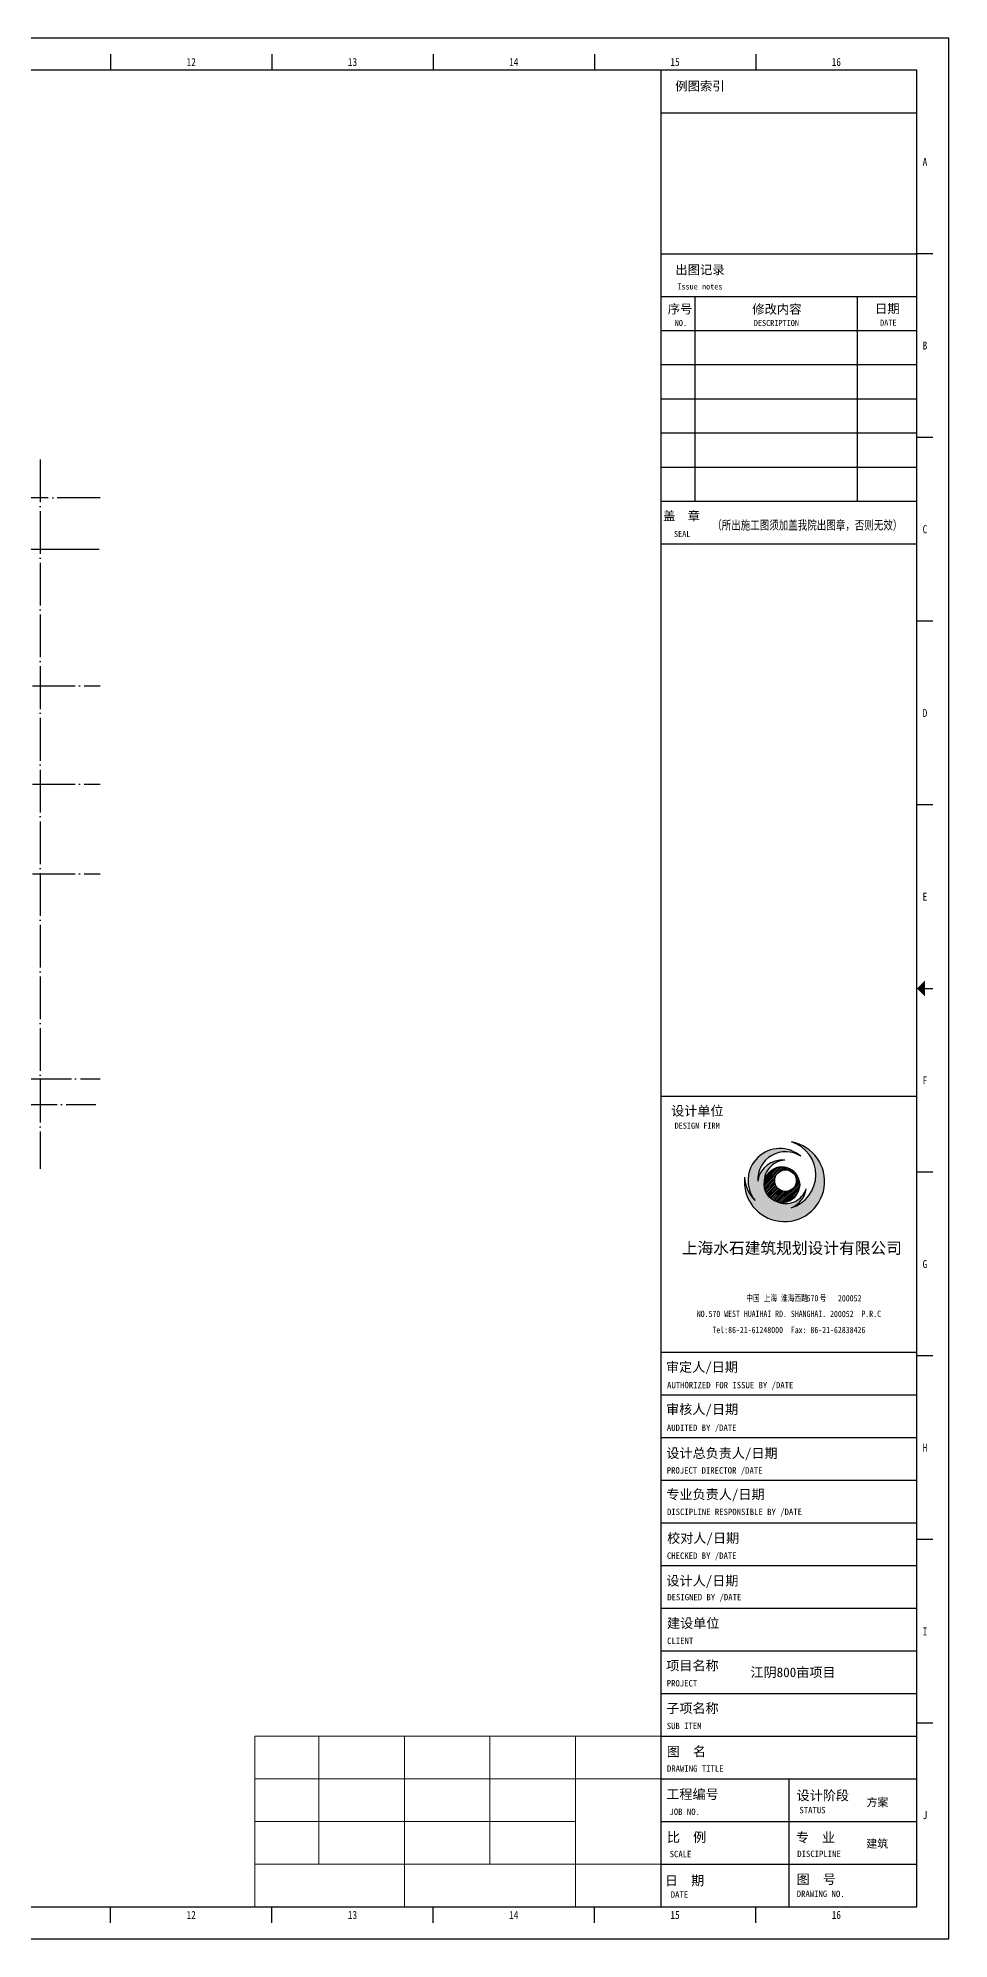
# Model space of a CAD drawing. Extents: x 188590 to 251590, y -4075 to 40422.
# Drawn here: x 230275 to 251590, y -4075 to 40422 of the extents above; entities that cross this region are included whole.
import ezdxf
from ezdxf.enums import TextEntityAlignment as Align

# ---------------------------------------------------------------- set-up
doc = ezdxf.new("R2010")
doc.units = 0
doc.header["$LTSCALE"] = 1000
doc.header["$MEASUREMENT"] = 0
doc.linetypes.add('DOTE', pattern=[2.4200000000000004, 2, -0.2, 0.02, -0.2])
doc.layers.add('DOTE', color=1, linetype='DOTE')
doc.layers.add('tk', color=253, linetype='Continuous')
doc.layers.add('面积', color=190, linetype='Continuous', lineweight=5)
doc.styles.add('TKZ1', font='SIMHEI.TTF', dxfattribs={"width": 0.7})
doc.styles.add('图签栏', font='SimSun.ttf')

# ---------------------------------------------------------------- blocks, each defined once
blk = doc.blocks.new('fasdf')
h = blk.add_hatch(color=256)
edge = h.paths.add_edge_path()
edge.add_ellipse((402030.4516230522, 706810.7611001611), major_axis=(-514.0285809667835, 0.0001859458869418847), ratio=0.9999999439652398, start_angle=273.0612886199785, end_angle=367.25624511763965, ccw=False)
edge.add_ellipse((401938.1195852932, 706751.0833815178), major_axis=(-576.6345036158765, 0.0002153066047882123), ratio=0.9999999439652424, start_angle=263.5396133225767, end_angle=351.435565370366)
edge.add_ellipse((402019.7414229116, 706871.1691852777), major_axis=(652.7234943133634, 0.0003265839571739003), ratio=0.9999999439653614, start_angle=56.56441197541392, end_angle=183.0044875445959, ccw=False)
edge.add_ellipse((401890.020717698, 706850.0096021239), major_axis=(-748.119331618909, 0.0003131891261417161), ratio=0.9999999439650786, start_angle=229.1459805590902, end_angle=398.7515329542495)
edge.add_ellipse((401888.4759169572, 706972.4207411783), major_axis=(829.1636824457153, 0.0004117907411183309), ratio=0.9999999439651506, start_angle=183.2971210893767, end_angle=225.4300763974884, ccw=False)
edge.add_ellipse((401995.1334748985, 706827.1553728381), major_axis=(-939.5294426009957, 2.960000881614893e-05), ratio=0.9999999439652927, start_angle=-5.961306380157258, end_angle=259.8615439987599)
edge.add_ellipse((401924.949592026, 706983.9032446587), major_axis=(-803.421646022682, 0.0002320366431730842), ratio=0.9999999439652991, start_angle=106.44547152296269, end_angle=252.9501095560289, ccw=False)
edge.add_ellipse((401950.4095423806, 706733.9293793715), major_axis=(-558.3934793325072, 0.0004764915198602409), ratio=0.9999999439652639, start_angle=111.2068579459984, end_angle=171.7330111547082)
edge.add_ellipse((402024.6906270337, 706813.4655552941), major_axis=(504.3061632344411, 0.0007477828175335446), ratio=0.9999999439651512, start_angle=245.4399966383165, end_angle=341.5230170452097, ccw=False)
edge.add_ellipse((401935.5881373672, 706752.0014732531), major_axis=(415.094154202523, 0.0005707338286734656), ratio=0.9999999439652394, start_angle=180.8510010434971, end_angle=253.12287501169578, ccw=False)
h = blk.add_hatch()
h.set_pattern_fill('ANSI31', color=256, scale=6118.035339263164, style=0)
h.set_pattern_definition([(44.99999839472234, (369765.2692104229, 713335.2078480939), (-20.2545012191338, 20.25450008417769), [])])
edge = h.paths.add_edge_path()
edge.add_ellipse((401935.5881373672, 706752.0014732529), major_axis=(415.0941541534253, 0.006409192290321805), ratio=0.999999943965255, start_angle=-0.0008846659691915936, end_angle=180.8501951563167)
edge.add_ellipse((401935.5881373672, 706752.0014732531), major_axis=(415.0941540936943, 0.009521767014665143), ratio=0.999999943965255, start_angle=180.8497655251516, end_angle=359.9986857027691)
edge = h.paths.add_edge_path(flags=16)
edge.add_ellipse((402018.719211549, 706845.1505209173), major_axis=(252.8140320622929, 0.0003526330832669862), ratio=0.9999999439653426, start_angle=-7.991798702278174e-05, end_angle=179.9999200820131, ccw=False)
edge.add_ellipse((402018.719211549, 706845.1505209173), major_axis=(252.8140320625322, 0.0001837953728334263), ratio=0.9999999439651124, start_angle=179.9999583460631, end_angle=359.99995834606307, ccw=False)
for p, q in [((405843.7210327036, 733592.5766485762), (342843.7210243217, 733592.5766485762)), ((405843.7210327036, 689095.5493011763), (405843.7210327036, 733592.5766485762)), ((386226.4499242672, 733218.0225463253), (386226.4499242672, 732843.4684440745)), ((390000.0825050308, 733218.0225463253), (390000.0825050308, 732843.4684440745)), ((393773.7150857945, 733218.0225463253), (393773.7150857945, 732843.4684440745)), ((397547.3476665582, 733218.0225463253), (397547.3476665582, 732843.4684440745)), ((401320.9802473218, 733218.0225463253), (401320.9802473218, 732843.4684440745)), ((405094.6128280855, 732843.4684440745), (344716.4915358669, 732843.4684440745)), ((399101.7471909412, 732843.4684440745), (399101.7471909412, 689844.657505678)), ((405094.6128280855, 689844.657505678), (405094.6128280855, 732843.4684440745)), ((399101.747190939, 731844.6575047099), (405094.6128280855, 731844.6575047099)), ((399101.747190939, 728543.5873502332), (405094.6128280855, 728543.5873502332)), ((399101.7471909412, 728543.5873502332), (405094.6128280876, 728543.5873502332)), ((405469.1669303945, 728543.5873502332), (405094.6128280855, 728543.5873502332)), ((399101.747190939, 727544.7764108685), (405094.6128280855, 727544.7764108685)), ((399900.7959425571, 727544.7764108685), (399900.7959425571, 722750.4839018921)), ((403696.2775127479, 727544.7764108685), (403696.2775127479, 722750.4839018921)), ((399101.747190939, 726745.7276593681), (405094.6128280855, 726745.7276593681)), ((399101.747190939, 725946.6789078764), (405094.6128280855, 725946.6789078764)), ((399101.747190939, 725147.6301563759), (405094.6128280855, 725147.6301563759)), ((399101.747190939, 724348.5814048842), (405094.6128280855, 724348.5814048842)), ((405469.1669303945, 724243.7062564006), (405094.6128280855, 724243.7062564006)), ((399101.747190939, 723549.5326533925), (405094.6128280855, 723549.5326533925)), ((399101.747190939, 722750.4839018921), (405094.6128280855, 722750.4839018921)), ((399101.7471909412, 722750.4839018921), (405094.6128280876, 722750.4839018921)), ((399101.747190939, 721751.6729625275), (405094.6128280855, 721751.6729625275)), ((399101.747190939, 721751.6729625275), (405094.6128280855, 721751.6729625275)), ((405469.1669303945, 719943.825162559), (405094.6128280855, 719943.825162559)), ((405469.1669303945, 715643.9440687178), (405094.6128280855, 715643.9440687178)), ((405281.8898792373, 711344.0629748763), (405469.1669303945, 711344.0629748763)), ((399101.7461974867, 708822.065353493), (405094.611845424, 708822.065353493)), ((399101.7461974867, 708822.065353493), (405094.6118346331, 708822.065353493)), ((405469.1669303945, 707044.181881035), (405094.6128280855, 707044.181881035)), ((399101.7471693759, 702829.1997174795), (405094.6128173055, 702829.1997174795)), ((399101.7471693759, 702829.1997174795), (405094.6128065223, 702829.1997174795)), ((405469.1669303945, 702744.3007872023), (405094.6128280855, 702744.3007872023)), ((399101.7471693606, 701830.3887781061), (405094.612806507, 701830.3887781061)), ((399101.7471693606, 700831.5778387415), (405094.612806507, 700831.5778387415)), ((399101.7471693606, 699832.766899368), (405094.612806507, 699832.766899368)), ((399101.7471693606, 698833.9559600034), (405094.612806507, 698833.9559600034)), ((405469.1669303945, 698444.4196933608), (405094.6128280855, 698444.4196933608)), ((399101.7471693606, 697835.1450206301), (405094.612806507, 697835.1450206301)), ((399101.7471693759, 696836.3340812654), (405094.6128065223, 696836.3340812654)), ((399101.7471693606, 695837.5231418922), (405094.612806507, 695837.5231418922)), ((399101.7471693606, 694838.7122025274), (405094.612806507, 694838.7122025274)), ((399101.7471693606, 693839.9012631541), (405094.612806507, 693839.9012631541)), ((405469.1669303945, 694144.5385995195), (405094.6128280855, 694144.5385995195)), ((399101.747190939, 692841.0903237895), (405094.6128280855, 692841.0903237895)), ((402098.1800095128, 692841.0903237895), (402098.1800095128, 689844.657505678)), ((399101.747190939, 691842.2793844161), (405094.6128280855, 691842.2793844161)), ((399101.747190939, 690843.4684450515), (405094.6128280855, 690843.4684450515)), ((344716.4915358669, 689844.657505678), (405094.6128280855, 689844.657505678)), ((386226.4499242672, 689470.1034034272), (386226.4499242672, 689844.657505678)), ((390000.0825050308, 689470.1034034272), (390000.0825050308, 689844.657505678)), ((393773.7150857945, 689470.1034034272), (393773.7150857945, 689844.657505678)), ((397547.3476665582, 689470.1034034272), (397547.3476665582, 689844.657505678)), ((401320.9802473218, 689470.1034034272), (401320.9802473218, 689844.657505678)), ((342843.7210243217, 689095.5493011763), (405843.7210327036, 689095.5493011763))]:
    blk.add_line(p, q)
for centre, major_axis, ratio, start_param, end_param in [((401995.1334748985, 706827.1553728381), (939.5294426010081, 3.749333394298026e-05), 0.9999999439652769, 3.037548158124132, 7.677032124272626), ((401890.020717698, 706850.0096021239), (-748.1193316187366, 0.0002115621996444668), 0.9999999439656313, 3.999351692623506, 6.959527011582789), ((402019.7414229116, 706871.1691852778), (-652.7234943134014, 0.0002316768349395119), 0.9999999439652527, 4.128828737294477, 6.335624362446964), ((401924.949592026, 706983.9032446587), (803.4216460227148, 3.405625169029506e-05), 0.9999999439652874, -1.283769032875848, 1.273219270243743), ((401938.1195852932, 706751.0833815178), (-576.634503615895, 0.000235208704466127), 0.9999999439651966, 4.599633996425916, 6.133707758834584), ((402030.4516230522, 706810.7611001611), (-514.0285809662597, 0.000772663781231257), 0.9999999439651877, -1.517365619611471, 0.1266465100459031), ((401935.5881373672, 706752.0014732531), (415.094154202802, 0.0003097642691136949), 0.9999999439651666, 4.417828209768105, 9.439631359616302), ((401935.5881373672, 706752.0014732531), (-415.0941542009997, 0.001268492440902245), 0.9999999439653278, 3.141596378467096, 9.424781685646682), ((402018.7192115491, 706845.1505209173), (252.8140320625939, 6.670137792807227e-06), 0.9999999439651124, 4.712386813793827, 10.99557212097341), ((401888.4759169572, 706972.4207411783), (-829.1636824456067, 0.0005907424625339865), 0.9999999439652839, 0.05754682793610755, 0.7929056216581918), ((402024.6906270337, 706813.4655552941), (504.306163234918, 0.0001879232584700812), 0.9999999439652518, 4.283737167580537, 5.96070222894189), ((401950.4095423806, 706733.9293793715), (558.3934793326382, 0.00029092861746822), 0.9999999439652726, -1.20066820597032, -0.1442875489117363)]:
    blk.add_ellipse(centre, major_axis=major_axis, ratio=ratio, start_param=start_param, end_param=end_param)
blk.add_solid([(405281.88987924, 711156.7859237508), (405281.88987924, 711531.3400260105), (405094.6128280855, 711344.0629748763)])
at = {"style": 'TKZ1'}
for s, height, width, p in [('12', 187.2770511254203, 0.8500000001320944, (388113.266214649, 733030.7454951999)), ('13', 187.2770511254203, 0.8500000001320944, (391886.8987954127, 733030.7454951999)), ('14', 187.2770511254203, 0.8500000001320944, (395660.5313761763, 733030.7454951999)), ('15', 187.2770511254203, 0.8500000001320944, (399434.16395694, 733030.7454951999)), ('16', 187.2770511254203, 0.8500000001320944, (403207.7965377037, 733030.7454951999)), ('A', 187.2770511254203, 0.8500000001320944, (405281.88987924, 730693.5278971582)), ('B', 187.2770511254203, 0.8500000001320944, (405281.88987924, 726393.6468033169)), ('C', 187.2770511254203, 0.8500000001320944, (405281.88987924, 722093.7657094754)), ('D', 187.2770511254203, 0.8500000001320944, (405281.88987924, 717793.8846156341)), ('E', 187.2770511254203, 0.8500000001320944, (405281.88987924, 713494.0035218014)), ('F', 187.2770511254203, 0.8500000001320944, (405281.88987924, 709194.1224279599)), ('G', 187.2770511254203, 0.8500000001320944, (405281.88987924, 704894.2413341186)), ('中国 上海 淮海西路   号    ', 149.8216409003362, 0.7500000001165539, (402221.3669932712, 704102.6836651324)), ('570     200052 ', 149.8216409003362, 0.7500000001165539, (403200.1711302587, 704093.1219126753)), ('NO.570 WEST HUAIHAI RD. SHANGHAI. 200052  P.R.C', 149.8216409003362, 0.7500000001165539, (402098.179016091, 703728.1295628815)), ('Tel:86-21-61248000  Fax: 86-21-62838426', 149.8216409003362, 0.7500000001165539, (402098.179016091, 703353.5754606307)), ('H', 187.2770511254203, 0.8500000001320944, (405281.88987924, 700594.3602402771)), ('I', 187.2770511254203, 0.8500000001320944, (405281.88987924, 696294.4791464359)), ('J', 187.2770511254203, 0.8500000001320944, (405281.88987924, 691994.5980526032)), ('12', 187.2770511254203, 0.8500000001320944, (388113.266214649, 689657.3804545526)), ('13', 187.2770511254203, 0.8500000001320944, (391886.8987954127, 689657.3804545526)), ('14', 187.2770511254203, 0.8500000001320944, (395660.5313761763, 689657.3804545526)), ('15', 187.2770511254203, 0.8500000001320944, (399434.16395694, 689657.3804545526)), ('16', 187.2770511254203, 0.8500000001320944, (403207.7965377037, 689657.3804545526))]:
    blk.add_text(s, height=height, dxfattribs=dict(at, width=width)).set_placement(p, align=Align.MIDDLE)
for s, height, style, p in [('例图索引', 211.868987138907, '图签栏', (399439.3579613708, 732363.0412374041)), ('出图记录', 211.868987138907, '图签栏', (399439.3579613708, 728063.1601435627)), ('Issue notes', 141.245991425938, '图签栏', (399487.5150792001, 727706.2610994889)), ('序号', 211.8689871389652, '图签栏', (399263.0832068452, 727144.0908377692)), ('修改内容', 211.8689871389652, '图签栏', (401240.3554641984, 727140.1964361237)), ('日期', 211.868987138907, '图签栏', (404111.9145572699, 727152.3234835337)), ('NO.', 141.2459914258798, '图签栏', (399426.5943963108, 726851.7315326696)), ('DESCRIPTION', 141.245991425938, '图签栏', (401277.7317213226, 726851.9835477481)), ('DATE', 141.245991425938, '图签栏', (404231.9194026096, 726860.4175684473)), ('盖  章', 211.868987138907, '图签栏', (399152.1715620314, 722298.7721914782)), ('SEAL', 141.245991425938, '图签栏', (399409.5574124423, 721913.5013654516)), ('DESIGN FIRM', 141.245991425938, '图签栏', (399423.277754359, 708061.5383368498)), ('审定人/日期', 224.7324613505043, '图签栏', (399221.7554912244, 702371.2992762963)), ('AUTHORIZED FOR ISSUE BY /DATE', 149.8216409003362, '图签栏', (399247.7056397301, 701986.0856951827)), ('审核人/日期', 224.7324613505043, '图签栏', (399225.7752457416, 701382.7954216064)), ('AUDITED BY /DATE', 149.8216409003362, '图签栏', (399242.7716461342, 700988.3159161529)), ('设计总负责人/日期', 224.7324613505043, '图签栏', (399230.3356257958, 700354.7372866736)), ('PROJECT DIRECTOR /DATE', 149.8216409003362, '图签栏', (399239.8870922641, 699989.144111116)), ('专业负责人/日期', 224.7324613505043, '图签栏', (399230.9356061642, 699391.0851120262)), ('DISCIPLINE RESPONSIBLE BY /DATE', 149.8216409003362, '图签栏', (399245.3736478031, 699018.4559548686)), ('校对人/日期', 224.7324613505043, '图签栏', (399248.3761420645, 698367.9887818857)), ('CHECKED BY /DATE', 149.8216409003362, '图签栏', (399244.1861635878, 697993.0788968706)), ('设计人/日期', 224.7324613505043, '图签栏', (399232.1559713534, 697369.1778425211)), ('DESIGNED BY /DATE', 149.8216409003362, '图签栏', (399252.2959891468, 697023.1949658217)), ('建设单位', 224.7324613505043, '图签栏', (399246.2381450782, 696376.5961949558)), ('CLIENT', 149.8216409003362, '图签栏', (399249.2596281813, 695999.8470343596)), ('项目名称', 224.7324613505043, '图签栏', (399228.0952598409, 695382.931477446)), ('PROJECT', 149.8216409003362, '图签栏', (399239.9812478691, 695006.0620253419)), ('江阴800亩项目', 224.7324613505043, 'TKZ1', (401198.1680341228, 695224.6478700435)), ('子项名称', 224.7324613505043, '图签栏', (399228.0952598409, 694384.1205380727)), ('SUB ITEM', 149.8216409003362, '图签栏', (399239.9812478691, 694007.2510859687)), ('图  名', 224.7324613505043, '图签栏', (399240.5560795505, 693370.2664663247)), ('DRAWING TITLE', 149.8216409003362, '图签栏', (399244.5837735797, 693009.2288802925)), ('工程编号', 224.7324613505043, '图签栏', (399229.691946225, 692372.0312013335)), ('设计阶段', 224.7324613505043, '图签栏', (402278.2813553921, 692342.8029026564)), ('方案', 187.2770511254203, 'TKZ1', (403914.6689525147, 692201.651570643)), ('JOB NO.', 149.8216409003362, '图签栏', (399303.3004610845, 691998.5166352966)), ('STATUS', 149.8216409003362, '图签栏', (402345.0432411365, 692037.2901587368)), ('比  例', 224.7324613505043, '图签栏', (399243.7138947093, 691365.6108059922)), ('专  业', 224.7324613505043, '图签栏', (402261.3777249226, 691361.6646821476)), ('SCALE', 149.8216409003362, '图签栏', (399307.9635108189, 691009.2026568382)), ('DISCIPLINE', 149.8216409003362, '图签栏', (402293.4199014984, 691012.7884345851)), ('建筑', 187.2770511254203, 'TKZ1', (403909.9102763162, 691231.3770892654)), ('日  期', 224.7324613505043, '图签栏', (399195.9605429979, 690351.924478159)), ('图  号', 224.7324613505043, '图签栏', (402279.5974373682, 690382.0070969735)), ('DATE', 149.8216409003362, '图签栏', (399332.8139362412, 690061.5244888507)), ('DRAWING NO.', 149.8216409003362, '图签栏', (402281.3154772896, 690077.9184696976))]:
    blk.add_text(s, height=height, dxfattribs=dict(style=style)).set_placement(p)
at = {"style": '图签栏', "width": 0.7500000001165883}
blk.add_text('（所出施工图须加盖我院出图章，否则无效）', height=211.868987138907, dxfattribs=at).set_placement((400303.7540469777, 722086.2989709395))
for s, height, style, p in [('设计单位', 224.7324613505043, '图签栏', (399956.4708972815, 708484.9666614672)), ('上海水石建筑规划设计有限公司', 269.6789536206052, 'TKZ1', (402167.1880653297, 705273.9478996862))]:
    blk.add_text(s, height=height, dxfattribs=dict(style=style)).set_placement(p, align=Align.MIDDLE)

msp = doc.modelspace()

# ---------------------------------------------------------------- linework, layer by layer
at = {"layer": 'DOTE', "ltscale": 0.5}
for p, q in [((230324.7601373415, 30555.52450555132), (230324.7601373424, 13955.52450555813)), ((231724.7601373447, 29655.52450555173), (205524.760137354, 29655.52450555132)), ((227724.760137342, 25255.52450555758), (231724.7601373424, 25255.52450555743)), ((227724.7601373433, 22955.52450565563), (231724.7601373433, 22955.52450555813)), ((227724.7601373433, 20855.52450555755), (231724.7601373433, 20855.52450555755)), ((226424.7601373428, 16055.52450555837), (231724.7601373442, 16055.52450555708)), ((205524.760137354, 15455.52450555802), (231624.7601373559, 15455.52450555743))]:
    msp.add_line(p, q, dxfattribs=at)
at = {"layer": 'DOTE'}
msp.add_line((220024.7601373424, 28455.52450553846), (231724.7601373442, 28455.52450556593), dxfattribs=at)
at = {"layer": '面积', "color": 2}
for p, q in [((235347.789172477, 673.902384442219), (244847.789172477, 673.902384442219)), ((235347.789172477, 673.902384442219), (235347.789172477, -3326.097615557781)), ((236847.789172477, 673.902384442219), (236847.789172477, -2326.097615557781)), ((238847.789172477, 673.902384442219), (238847.789172477, -3326.097615557781)), ((240847.789172477, 673.902384442219), (240847.789172477, -2326.097615557781)), ((242847.789172477, 673.902384442219), (242847.789172477, -3326.097615557781)), ((244847.789172477, 673.902384442219), (244847.789172477, -3326.097615557781)), ((235347.789172477, -326.097615557781), (244847.789172477, -326.097615557781)), ((235347.789172477, -1326.097615557781), (242847.789172477, -1326.097615557781)), ((235347.789172477, -1326.097615557781), (242847.789172477, -1326.097615557781)), ((235347.789172477, -2326.097615557781), (244847.789172477, -2326.097615557781)), ((235347.789172477, -3326.097615557781), (242847.789172477, -3326.097615557781))]:
    msp.add_line(p, q, dxfattribs=at)

# ---------------------------------------------------------------- block references
at = {"layer": 'tk'}
msp.add_blockref('fasdf', (-154253.958018464, -693170.7551212359), dxfattribs=at)

doc.saveas('drawing.dxf')
